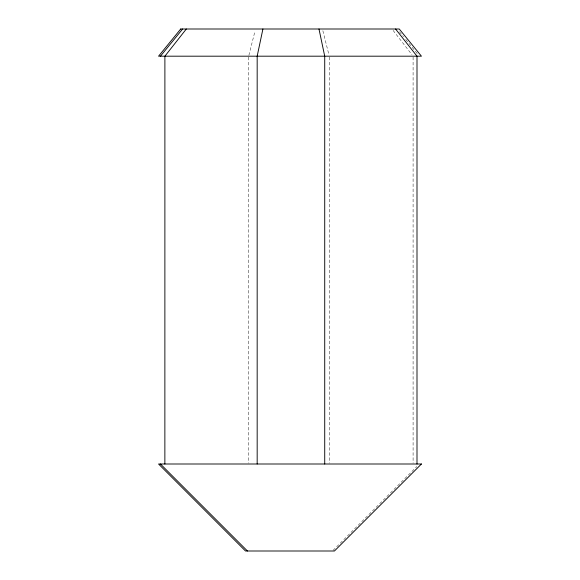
<?xml version="1.0" encoding="UTF-8"?>
<svg xmlns="http://www.w3.org/2000/svg" width="580" height="580" viewBox="0 0 580 580"><rect width="100%" height="100%" fill="white"/><g stroke="black" fill="none" stroke-linecap="round" stroke-linejoin="round"><path stroke-width="0.43" stroke-dasharray="2.9 2.17" d="M248.893 55.31L255.084 30.755M333.087 550.362L416.839 466.559M399.497 31.791L403.477 36.67M405.753 39.455L418.26 54.795M393.102 30.435L411.981 54.759M322.871 30.755L329.056 55.31M413.09 57.094L413.09 463.094M329.281 57.094L329.281 463.094M248.675 57.094L248.675 463.094"/><path stroke-width="0.87" d="M262.914 29L257.172 56.188L257.172 464M186.318 29L164.894 56.188L164.865 464M160.442 56.188L182.627 29M160.442 464L247.442 551M395.567 29L416.998 56.188L416.998 464M318.978 29L324.72 56.188L324.72 464M180.728 29L158.557 56.188L421.442 56.188L399.257 29L180.728 29M421.442 464L334.442 551L245.499 551L158.557 464L421.442 464"/></g></svg>
